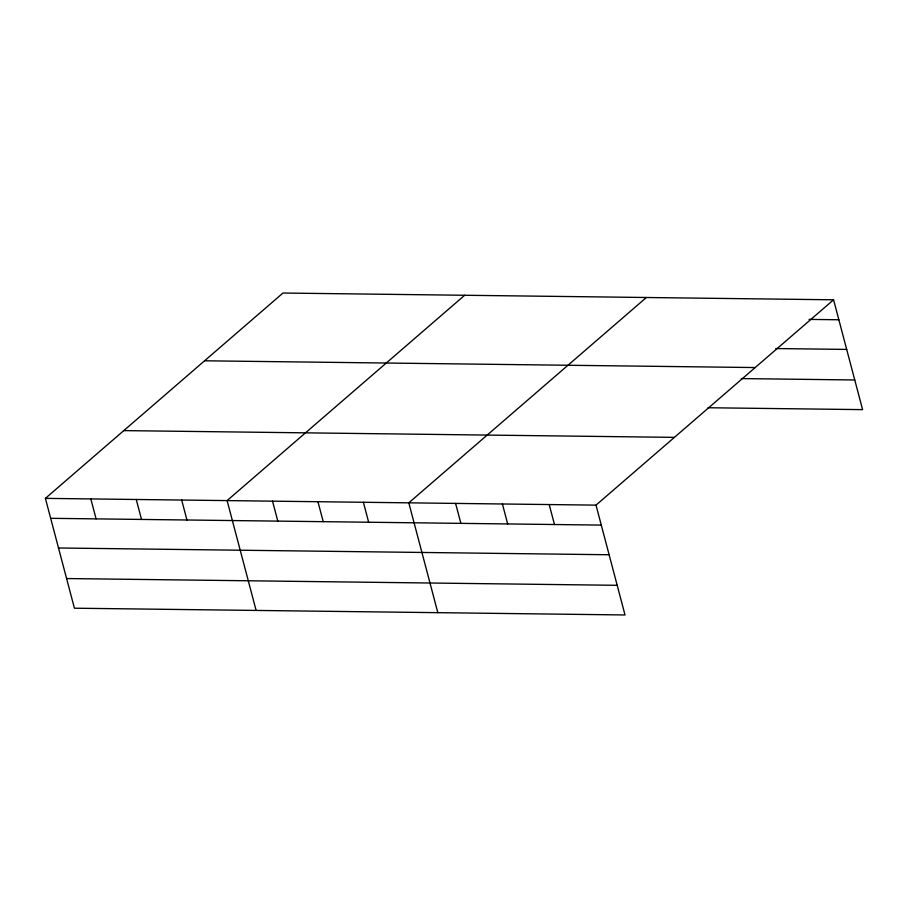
<?xml version="1.0" encoding="UTF-8"?>
<svg xmlns="http://www.w3.org/2000/svg" width="908" height="908" viewBox="0 0 908 908"><rect width="100%" height="100%" fill="white"/><g stroke="black" fill="none" stroke-linecap="round" stroke-linejoin="round"><path stroke-width="1.36" d="M833.578 299.799L596.011 505.132L625.022 614.966L74.422 608.201L45.4 498.367L282.978 293.034L833.578 299.799L862.6 409.633L708.013 407.737M464.669 295.27L227.102 500.592L256.124 610.437M646.371 297.495L408.804 502.828L437.826 612.673M809.073 319.4L838.856 319.764M775.784 348.547L846.687 349.421M204.572 360.794L755.184 367.558M741.303 378.579L854.769 379.975M123.794 430.608L674.406 437.372M45.4 498.367L596.011 505.132M50.678 518.32L601.278 525.096M58.509 547.989L609.12 554.754M66.579 578.544L617.19 585.308M549.204 504.553L554.482 524.518M502.408 503.974L507.674 523.939M455.6 503.407L460.878 523.371M363.37 502.272L368.648 522.236M317.948 501.715L323.225 521.669M272.525 501.159L277.803 521.113M181.679 500.036L186.946 520M136.245 499.479L141.523 519.444M90.823 498.923L96.1 518.888"/></g></svg>
